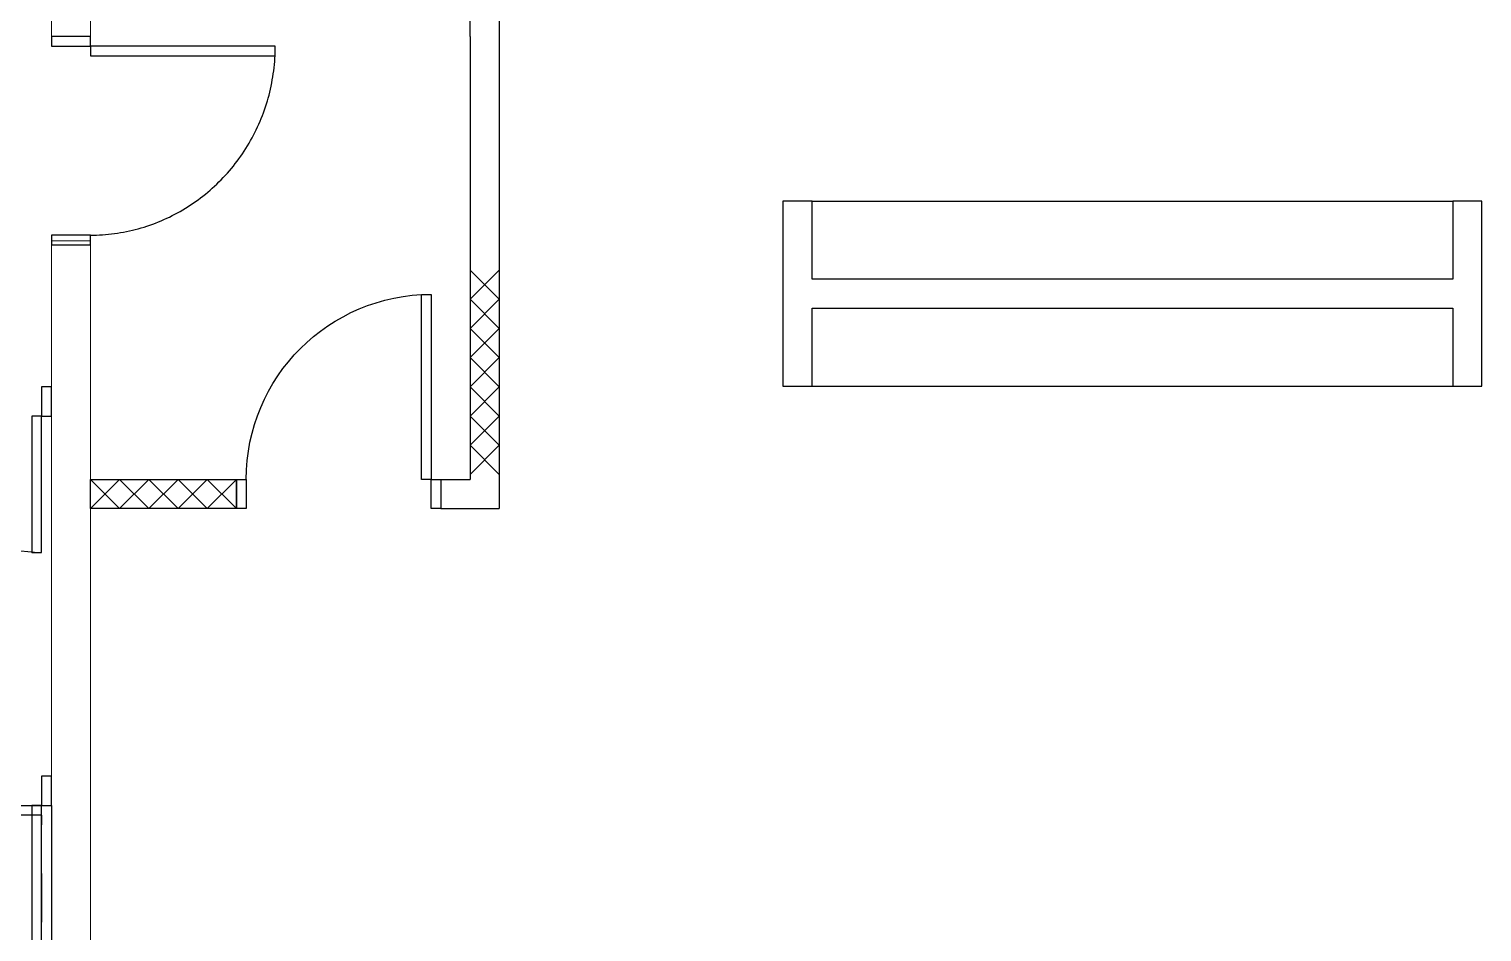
# Model space of a CAD drawing. Extents: x -163002 to 22103, y -103500 to 51643.
# Drawn here: x -76615 to -69152, y -72649 to -68012 of the extents above; entities that cross this region are included whole.
import ezdxf

# ---------------------------------------------------------------- set-up
doc = ezdxf.new("R2010")
doc.units = 0
doc.header["$LTSCALE"] = 1000
doc.header["$MEASUREMENT"] = 0
doc.linetypes.add('s1113a$0$CENTER', pattern=[2, 1.25, -0.25, 0.25, -0.25])
doc.layers.get('0').update_dxf_attribs({"linetype": 'CONTINUOUS'})
for name, color, linetype in [('s1113a$0$20', 1, 'CONTINUOUS'), ('s1113a$0$22', 14, 'CONTINUOUS'), ('s1113a$0$30', 7, 'CONTINUOUS'), ('s1113a$0$7', 7, 'CONTINUOUS'), ('s1113a$0$bc-wall-half', 3, 'CONTINUOUS')]:
    doc.layers.add(name, color=color, linetype=linetype)

# ---------------------------------------------------------------- blocks, each defined once
blk = doc.blocks.new('s1113a$0$D1500B')
at = {"layer": 's1113a$0$30', "color": 11, "linetype": 'Continuous'}
for points in [[(0.05, 0.15), (0.1, 0.15), (0.1, 0.85), (0.05, 0.85)], [(1.4, 0.15), (1.45, 0.15), (1.45, 0.85), (1.4, 0.85)], [(0, 0), (0.05, 0), (0.05, 0.15), (0, 0.15)], [(1.45, 0), (1.5, 0), (1.5, 0.15), (1.45, 0.15)]]:
    blk.add_lwpolyline(points, close=True, dxfattribs=at)
for centre, start, end in [((0.05, 0.15), 0, 90), ((1.450002, 0.15), 90, 180)]:
    blk.add_arc(centre, 0.700001, start, end, dxfattribs=at)
blk = doc.blocks.new('s1113a$0$D1050A')
at = {"layer": 's1113a$0$30', "color": 11, "linetype": 'Continuous'}
blk.add_lwpolyline([(1.021006, 0.200001, 0.033428), (1.012655, 0.324043, 0.033352), (0.98792, 0.445881, 0.033302), (0.947009, 0.563654, 0.033099), (0.890916, 0.675004, 0.033014), (0.820217, 0.778441, 0.032742), (0.736605, 0.871757, 0.032646), (0.640955, 0.953767, 0.032379), (0.535503, 1.022731, 0.032298), (0.421461, 1.077709, 0.032107), (0.301315, 1.117637, 0.032061), (0.176693, 1.141854, 0.031992), (0.05, 1.150007)], format="xyb", dxfattribs=at)
for points in [[(0.05, 0.2), (0.1, 0.2), (0.1, 1.15), (0.05, 1.15)], [(0, 0), (0.05, 0), (0.05, 0.2), (0, 0.2)], [(1.021, 0), (1.071, 0), (1.071, 0.2), (1.021, 0.2)]]:
    blk.add_lwpolyline(points, close=True, dxfattribs=at)
blk = doc.blocks.new('s1113a$0$D1050B')
at = {"layer": 's1113a$0$30', "color": 2, "linetype": 'Continuous'}
for points in [[(0.05, 0.15), (0.1, 0.15), (0.1, 1.1), (0.05, 1.1)], [(0, 0), (0.05, 0), (0.05, 0.15), (0, 0.15)], [(1, 0), (1.05, 0), (1.05, 0.15), (1, 0.15)]]:
    blk.add_lwpolyline(points, close=True, dxfattribs=at)
blk.add_arc((0.05, 0.150001), 0.950006, 0, 90, dxfattribs=at)
blk = doc.blocks.new('s1113a')
at = {"layer": 's1113a$0$20', "color": 14, "linetype": 'Continuous', "const_width": 5}
for points in [[(-76499.8, -66874.9), (-76299.7, -66874.9), (-76499.8, -66874.9), (-76499.8, -68049.9), (-76299.8, -68049.9), (-76299.8, -66874.9)], [(-76499.8, -75799.9), (-76499.8, -69099.9), (-76299.8, -69099.9), (-76299.8, -75799.9)]]:
    blk.add_lwpolyline(points, dxfattribs=at)
at = {"layer": 's1113a$0$20', "color": 14, "linetype": 'Continuous'}
blk.add_lwpolyline([(-75549.3, -70474.9), (-76299.3, -70474.9), (-76299.3, -70324.9), (-75549.3, -70324.9)], close=True, dxfattribs=at)
at = {"layer": 's1113a$0$22'}
for p, q in [((-74349.3, -68049.9), (-74349.7, -65874.9)), ((-74199.7, -65874.9), (-74199.3009, -68049.9)), ((-74349.3, -68049.9), (-74349.3, -70324.9009)), ((-74199.3009, -68049.9), (-74199.29953, -70474.9)), ((-74499.3, -70324.9009), (-74349.3, -70324.9009)), ((-74499.3, -70474.9), (-74199.29953, -70474.9))]:
    blk.add_line(p, q, dxfattribs=at)
at = {"layer": 's1113a$0$22', "color": 14, "linetype": 'Continuous'}
for points in [[(-74199.3, -70299.9), (-74349.3, -70149.9), (-74199.3, -69999.9), (-74349.3, -69849.9), (-74199.3, -69699.9), (-74349.3, -69549.9), (-74199.3, -69399.9), (-74349.3, -69249.9)], [(-74349.3, -70299.9), (-74199.3, -70149.9), (-74349.3, -69999.9), (-74199.3, -69849.9), (-74349.3, -69699.9), (-74199.3, -69549.9), (-74349.3, -69399.9), (-74199.3, -69249.9)], [(-76299.3, -70324.9), (-76149.3, -70474.9), (-75999.3, -70324.9), (-75849.3, -70474.9), (-75699.3, -70324.9), (-75549.3, -70474.9)], [(-76299.3, -70474.9), (-76149.3, -70324.9), (-75999.3, -70474.9), (-75849.3, -70324.9), (-75699.3, -70474.9), (-75549.3, -70324.9)]]:
    blk.add_lwpolyline(points, dxfattribs=at)
at = {"layer": 's1113a$0$7', "color": 4, "linetype": 's1113a$0$CENTER'}
for points in [[(-76249.6, -32299.9), (-76249.6, -32549.9), (-78117.8, -32538.8), (-78156.8, -71999.9), (-76499.8, -71999.9), (-76499.8, -76099.9)], [(-76549.8, -76099.9), (-76549.8, -72049.9), (-78199.9, -72049.9), (-78199.9, -52149.8)]]:
    blk.add_lwpolyline(points, dxfattribs=at)
at = {"layer": 's1113a$0$bc-wall-half'}
for p, q in [((-72592.3, -68896.5), (-69302.3, -68896.5)), ((-72592.3, -69846.5), (-69302.3, -69846.5))]:
    blk.add_line(p, q, dxfattribs=at)
blk.add_lwpolyline([(-72592.3, -69446.5), (-69302.3, -69446.5), (-69302.3, -69846.5), (-69152.3, -69846.5), (-69152.3, -68896.5), (-69302.3, -68896.5), (-69302.3, -69296.5), (-72592.3, -69296.5), (-72592.3, -68896.5), (-72742.3, -68896.5), (-72742.3, -69846.5), (-72592.3, -69846.5)], close=True, dxfattribs=at)
at = {"zscale": 1000}
for name, p, xscale, yscale, rotation in [('s1113a$0$D1050A', (-76499.8, -68049.9), 999.9979999999999, 999.9979999999999, 270), ('s1113a$0$D1050B', (-74499.3, -70474.9), 999.994, -999.994, 180), ('s1113a$0$D1500B', (-76499.9, -69849.9), 999.9979999999999, 999.9979999999999, 180), ('s1113a$0$D1500B', (-76499.9, -71849.9), 999.9979999999999, 999.9979999999999, 180)]:
    blk.add_blockref(name, p, dxfattribs=dict(at, xscale=xscale, yscale=yscale, rotation=rotation))

msp = doc.modelspace()

# ---------------------------------------------------------------- block references
msp.add_blockref('s1113a', (0, 0))

doc.saveas('drawing.dxf')
